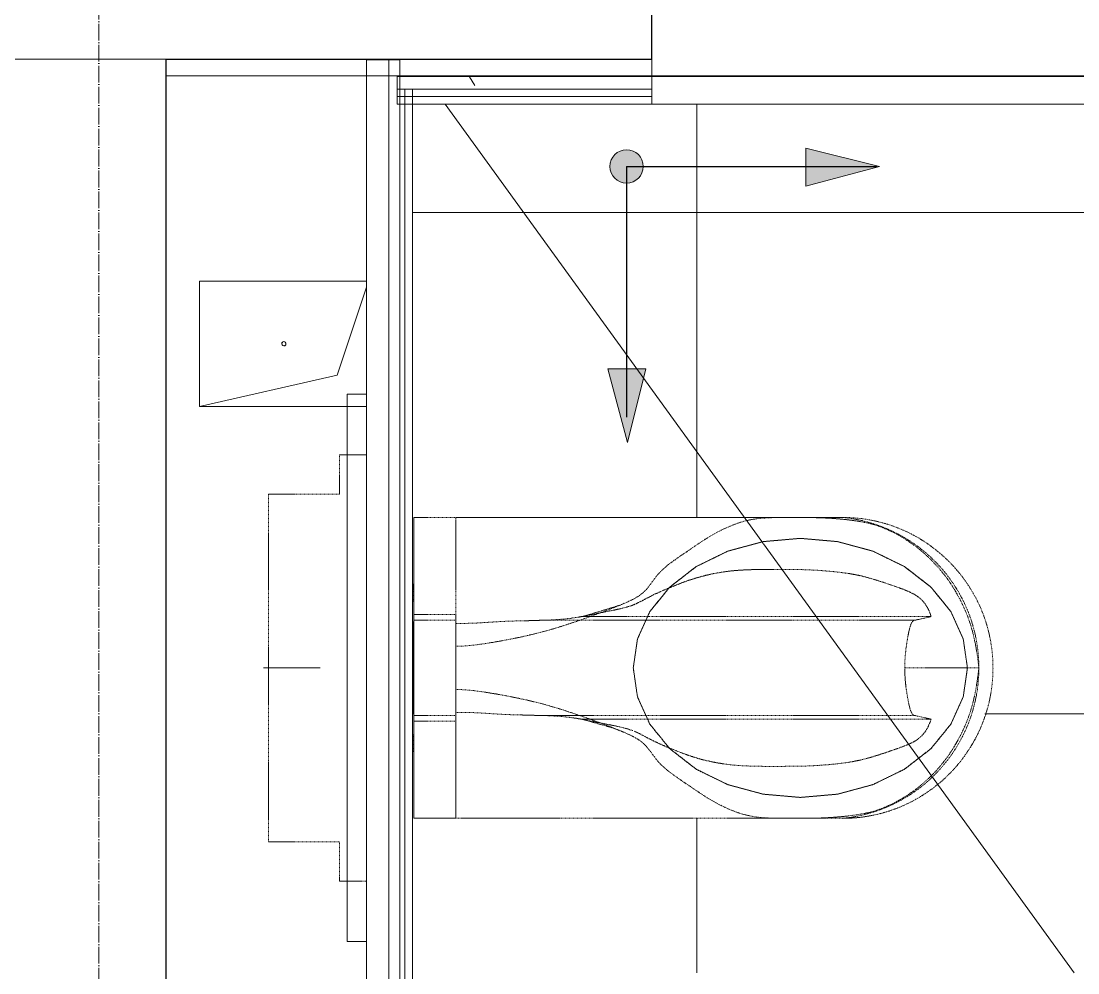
# Model space of a CAD drawing. Header units: millimetres. Extents: x -12447 to 83753, y -46415 to 46712.
# Drawn here: x 7057 to 8322, y 19009 to 20148 of the extents above; entities that cross this region are included whole.
import ezdxf
from ezdxf.xclip import XClip

# ---------------------------------------------------------------- set-up
doc = ezdxf.new("R2010")
doc.units = ezdxf.units.MM
doc.header["$XCLIPFRAME"] = 2
doc.linetypes.add('200_ШТРИХ_ш1п0_6_', pattern=[1.6, 1, -0.6])
doc.linetypes.add('ADSK_Линия сетки', pattern=[25, 20, -2.5, 0, -2.5])
doc.layers.add('1_Сущ. кусты', color=7, linetype='Continuous')
doc.layers.add('Линии', color=7, linetype='Continuous', lineweight=9, true_color=0x00a600)
for name, color, linetype, lineweight in [('Обобщенные модели', 7, 'Continuous', 18), ('Оси', 7, 'Continuous', 9), ('Перекрытие', 7, 'Continuous', 18), ('Перекрытие штриховка', 7, 'Continuous', 18), ('Сантехника', 7, 'Continuous', 18), ('Стены внутренние', 7, 'Continuous', 18), ('Стены несущие', 7, 'Continuous', 30), ('Стены отделка', 7, 'Continuous', 30), ('Стены штриховка', 7, 'Continuous', 9), ('Узлы', 7, 'Continuous', 18)]:
    doc.layers.add(name, color=color, linetype=linetype, lineweight=lineweight)

# ---------------------------------------------------------------- blocks, each defined once
blk = doc.blocks.new('SND_Унитаз_Jika_Olymp_с_инсталяцией - Унитаз_ выпуск прямой_ установка на пол_693х360х360_ PN30_12_ ХВ резьба HP DN15_ К гл_ кон П DN100-V8-План полов 1-го этажа')
at = {"layer": 'Сантехника', "linetype": '200_ШТРИХ_ш1п0_6_'}
for p, q in [((0, -61.7), (0, 6.3)), ((-208, 0), (-208, -85)), ((208, 0), (-208, 0)), ((208, -85), (208, 0)), ((-255, -85), (-255, -117.1)), ((-208, -85), (-255, -85)), ((255, -85), (208, -85)), ((255, -117.1), (255, -85)), ((-327.5, -94), (327.5, -94)), ((-327.5, -117.1), (-327.5, -94)), ((327.5, -94), (327.5, -117.1)), ((-180, -174), (-180, -687.1)), ((180, -174), (-180, -174)), ((-180, -174), (180, -174)), ((-180, -224), (-180, -174)), ((-100, -173), (-100, -174)), ((-80, -173), (-100, -173)), ((-80, -173), (-100, -173)), ((-80, -174), (-80, -173)), ((-55, -173), (-55, -174)), ((55, -173), (-55, -173)), ((-53.1, -173), (-55, -173)), ((55, -173), (53.1, -173)), ((55, -174), (55, -173)), ((80, -173), (80, -174)), ((100, -173), (80, -173)), ((100, -173), (80, -173)), ((100, -174), (100, -173)), ((180, -687.1), (180, -174)), ((180, -174), (180, -224)), ((180, -224), (-180, -224))]:
    blk.add_line(p, q, dxfattribs=at)
at = {"layer": 'Сантехника', "color": 251, "linetype": '200_ШТРИХ_ш1п0_6_', "true_color": 0x666666}
for p, q in [((327.5, -94), (-327.5, -94)), ((-327.5, -117.1), (-327.5, -94)), ((327.5, -117.1), (327.5, -94)), ((53.1, -173), (-53.1, -173)), ((-180, -687.1), (-180, -224)), ((180, -224), (180, -687.1)), ((-61.3, -375.6), (-61.3, -374.1)), ((61.3, -375.6), (61.3, -374.1)), ((-61.3, -455.4), (-61.3, -453.6)), ((-57, -773.7), (-57, -451.7)), ((57, -451.7), (57, -773.7)), ((61.3, -456.3), (61.3, -453.6)), ((-61.3, -792.9), (-61.3, -456.3)), ((61.3, -792.9), (61.3, -457.2)), ((0, -836.5), (0, -761.4))]:
    blk.add_line(p, q, dxfattribs=at)
at = {"layer": 'Сантехника', "color": 253, "linetype": '200_ШТРИХ_ш1п0_6_', "true_color": 0xa3a3a3}
for p, q in [((-180, -224), (-180, -174)), ((-180, -174), (180, -174)), ((-100, -174), (-80, -174)), ((-100, -174), (-80, -174)), ((-61.3, -174), (-63.7, -174)), ((-63.7, -174), (-63.7, -224)), ((-57, -174), (-61.3, -174)), ((-55.1, -174), (-57, -174)), ((-57, -174), (-57, -224)), ((-53.5, -174), (-55.1, -174)), ((-55, -174), (-53.1, -174)), ((-55, -174), (14.2, -174)), ((14.2, -174), (55, -174)), ((53.1, -174), (55, -174)), ((57, -174), (53.5, -174)), ((61.3, -174), (57, -174)), ((57, -174), (57, -224)), ((63.7, -174), (61.3, -174)), ((63.7, -174), (63.7, -224)), ((80, -174), (80.3, -174)), ((80, -174), (100, -174)), ((80.3, -174), (81.3, -174)), ((81.3, -174), (82.9, -174)), ((82.9, -174), (100, -174)), ((180, -174), (180, -224)), ((-63.7, -224), (-61.3, -224)), ((-61.3, -224), (-57, -224)), ((-57, -224), (-53.6, -224)), ((-53.3, -224), (-25.8, -224)), ((25.8, -224), (-25.8, -224)), ((53.3, -224), (25.8, -224)), ((53.6, -224), (57, -224)), ((57, -224), (61.3, -224)), ((61.3, -224), (63.7, -224)), ((57, -330.9), (57, -451.7)), ((-57, -451.7), (-57, -348.1)), ((-61.3, -453.6), (-61.3, -375.6)), ((61.3, -453.6), (61.3, -375.6)), ((-34.5, -441.5), (-67.3, -456.3)), ((0, -436.5), (-34.5, -441.5)), ((0, -836.5), (34.5, -831.5))]:
    blk.add_line(p, q, dxfattribs=at)
at = {"layer": 'Сантехника', "color": 9, "linetype": '200_ШТРИХ_ш1п0_6_', "true_color": 0xc7c7c7}
for p, q in [((-28.5, -174), (-53.5, -174)), ((-53.1, -174), (-14.2, -174)), ((-14.8, -174), (-27.6, -174)), ((0, -174), (-14.2, -174)), ((-14.2, -174), (38.9, -174)), ((14.2, -174), (0, -174)), ((27.6, -174), (14.8, -174)), ((49.4, -174), (28.5, -174)), ((38.9, -174), (53.1, -174)), ((53.5, -174), (49.4, -174)), ((-53.6, -224), (-40.3, -224)), ((-48, -224), (-53.3, -224)), ((-37.8, -224), (-46.9, -224)), ((-40.3, -224), (40.3, -224)), ((-26.5, -224), (-36.8, -224)), ((0, -224), (-25.8, -224)), ((25.8, -224), (0, -224)), ((36.8, -224), (26.5, -224)), ((46.9, -224), (37.8, -224)), ((40.3, -224), (49.4, -224)), ((53.3, -224), (48, -224)), ((49.4, -224), (53.6, -224)), ((-57, -348.1), (-57, -330.9))]:
    blk.add_line(p, q, dxfattribs=at)
at = {"layer": 'Сантехника', "color": 254, "linetype": '200_ШТРИХ_ш1п0_6_', "true_color": 0xdddddd}
blk.add_line((0, -850.2), (0, -836.5), dxfattribs=at)
at = {"layer": 'Сантехника', "linetype": '200_ШТРИХ_ш1п0_6_', "flags": 128}
for points in [[(-61.7, -376.2), (-71.7, -411.6), (-75, -420.3)], [(75, -420.3), (62.3, -378.9), (61.7, -376.2)], [(0, -836.5), (-34.5, -831.5), (-67.3, -816.7), (-96.6, -792.9), (-121.2, -761.2), (-139.7, -723.3), (-151.1, -681), (-155, -636.5), (-151.1, -592), (-139.7, -549.7), (-121.2, -511.8), (-96.6, -480.1), (-67.3, -456.3), (-34.5, -441.5), (0, -436.5)], [(0, -436.5), (34.5, -441.5), (67.3, -456.3), (96.6, -480.1), (121.2, -511.8), (139.7, -549.7), (151.1, -592), (155, -636.5), (151.1, -681), (139.7, -723.3), (121.2, -761.2), (96.6, -792.9), (67.3, -816.7), (34.5, -831.5), (0, -836.5)]]:
    blk.add_lwpolyline(points, dxfattribs=at)
at = {"layer": 'Сантехника', "color": 251, "linetype": '200_ШТРИХ_ш1п0_6_', "true_color": 0x666666, "flags": 128}
for points in [[(0, -436.5), (-34.5, -441.5), (-67.3, -456.3), (-96.6, -480.1), (-121.2, -511.8), (-139.7, -549.7), (-151.1, -592), (-155, -636.5), (-151.1, -681), (-139.7, -723.3), (-121.2, -761.2), (-96.6, -792.9), (-67.3, -816.7), (-34.5, -831.5), (0, -836.5)], [(0, -836.5), (-34.5, -831.5), (-67.3, -816.7), (-96.6, -792.9), (-121.2, -761.2), (-139.7, -723.3), (-151.1, -681), (-155, -636.5), (-151.1, -592), (-139.7, -549.7), (-121.2, -511.8), (-96.6, -480.1), (-67.3, -456.3), (-34.5, -441.5), (0, -436.5)], [(0, -836.5), (34.5, -831.5), (67.3, -816.7), (96.6, -792.9), (121.2, -761.2), (139.7, -723.3), (151.1, -681), (155, -636.5), (151.1, -592), (139.7, -549.7), (121.2, -511.8), (96.6, -480.1), (67.3, -456.3), (34.5, -441.5), (0, -436.5)], [(0, -436.5), (34.5, -441.5), (67.3, -456.3), (96.6, -480.1), (121.2, -511.8), (139.7, -549.7), (151.1, -592), (155, -636.5), (151.1, -681), (139.7, -723.3), (121.2, -761.2), (96.6, -792.9), (67.3, -816.7), (34.5, -831.5), (0, -836.5)], [(-61.3, -792.9), (-59.2, -783.4), (-57, -773.7)], [(57, -773.7), (59.2, -783.4), (61.3, -792.9)]]:
    blk.add_lwpolyline(points, dxfattribs=at)
at = {"layer": 'Сантехника', "color": 253, "linetype": '200_ШТРИХ_ш1п0_6_', "true_color": 0xa3a3a3, "flags": 128}
for points in [[(34.5, -831.5), (67.3, -816.7), (96.6, -792.9), (121.2, -761.2), (139.7, -723.3), (151.1, -681), (155, -636.5), (151.1, -592), (139.7, -549.7), (121.2, -511.8), (96.6, -480.1), (67.3, -456.3), (34.5, -441.5), (0, -436.5)], [(-67.3, -456.3), (-96.6, -480.1), (-121.2, -511.8), (-139.7, -549.7), (-151.1, -592), (-155, -636.5), (-151.1, -681), (-139.7, -723.3), (-121.2, -761.2), (-96.6, -792.9), (-67.3, -816.7), (-34.5, -831.5), (0, -836.5)]]:
    blk.add_lwpolyline(points, dxfattribs=at)
at = {"layer": 'Сантехника', "linetype": '200_ШТРИХ_ш1п0_6_'}
blk.add_arc((0, -687.1), 180, 180, 360, dxfattribs=at)
at = {"layer": 'Сантехника', "color": 251, "linetype": '200_ШТРИХ_ш1п0_6_', "true_color": 0x666666}
blk.add_arc((0, -669.3), 180.9, 185.6382, 354.3618, dxfattribs=at)
at = {"layer": 'Сантехника', "color": 253, "linetype": '200_ШТРИХ_ш1п0_6_', "true_color": 0xa3a3a3}
for points, knots in [([(-164.7, -174), (-165.2, -174), (-170.5, -174), (-177, -174), (-180, -174)], [-0.1007361, -0.1007361, -0.1007361, -0.1007361, -0.0919515, 0, 0, 0, 0]), ([(-145.4, -174), (-148.3, -174), (-154.1, -174), (-158.8, -174), (-161.7, -174)], [-0.2216194, -0.2216194, -0.2216194, -0.2216194, -0.1789595, -0.1208833, -0.1208833, -0.1208833, -0.1208833]), ([(-109.4, -174), (-110.7, -174), (-124.6, -174), (-134.3, -174), (-141.2, -174)], [-0.3425027, -0.3425027, -0.3425027, -0.3425027, -0.3327462, -0.2417666, -0.2417666, -0.2417666, -0.2417666]), ([(136.3, -174), (130.3, -174), (117.6, -174), (99, -174), (91.6, -174)], [-0.2216194, -0.2216194, -0.2216194, -0.2216194, -0.1507871, -0.1007361, -0.1007361, -0.1007361, -0.1007361]), ([(180, -174), (177, -174), (165.4, -174), (154, -174), (143.4, -174), (136.3, -174)], [-0.4835333, -0.4835333, -0.4835333, -0.4835333, -0.3915817, -0.3045737, -0.2216194, -0.2216194, -0.2216194, -0.2216194]), ([(-171.3, -224), (-169.6, -224), (-162.8, -224), (-157.6, -224), (-152.9, -224), (-152.8, -224)], [0.0610774, 0.0610774, 0.0610774, 0.0610774, 0.0919515, 0.1789595, 0.1802088, 0.1802088, 0.1802088, 0.1802088]), ([(-145.4, -224), (-138, -224), (-123.8, -224), (-99, -224), (-91.6, -224)], [0.2216194, 0.2216194, 0.2216194, 0.2216194, 0.3327462, 0.3827972, 0.3827972, 0.3827972, 0.3827972]), ([(63.7, -224), (63.7, -224), (115, -224), (138, -224), (145.4, -224)], [0, 0, 0, 0, 0.1507871, 0.2619139, 0.2619139, 0.2619139, 0.2619139]), ([(152.8, -224), (152.9, -224), (157.6, -224), (162.8, -224), (169.6, -224), (171.3, -224)], [0.3033245, 0.3033245, 0.3033245, 0.3033245, 0.3045737, 0.3915817, 0.4224559, 0.4224559, 0.4224559, 0.4224559]), ([(-64.4, -389.8), (-64.5, -390.3), (-65.2, -393.7), (-66.4, -400), (-68.6, -411), (-70.7, -421.2), (-73.1, -430.1), (-74.5, -434.3), (-75.2, -436.2)], [0.0325818, 0.0325818, 0.0325818, 0.0325818, 0.0357143, 0.0535714, 0.0714286, 0.1071429, 0.125, 0.1410134, 0.1410134, 0.1410134, 0.1410134]), ([(64.3, -389.1), (64.2, -388.5), (63.7, -386.4), (63.3, -384.3), (63, -382.8)], [0.96470665, 0.96470665, 0.96470665, 0.96470665, 0.96875, 0.97881568, 0.97881568, 0.97881568, 0.97881568]), ([(95.6, -479.3), (93.8, -474.9), (91, -468.2), (86.9, -459.6), (83.8, -453.5), (80.5, -447.5), (77.4, -441.4), (74.7, -435.1), (73.4, -430.9), (72.8, -428.8)], [0.7504978, 0.7504978, 0.7504978, 0.7504978, 0.78125, 0.796875, 0.8125, 0.828125, 0.84375, 0.859375, 0.875, 0.875, 0.875, 0.875]), ([(-75.9, -437.9), (-76.7, -439.7), (-78.5, -443.7), (-81.9, -450.1), (-85.7, -457.2), (-89.3, -464.7), (-92.5, -471.9), (-94.6, -476.7), (-95.5, -479)], [0.145721, 0.145721, 0.145721, 0.145721, 0.1607143, 0.1785714, 0.1964286, 0.2142857, 0.2321429, 0.2490928, 0.2490928, 0.2490928, 0.2490928])]:
    blk.add_open_spline(points, degree=3, knots=knots, dxfattribs=at)
for points in [[(-161.7, -174), (-162.7, -174), (-163.7, -174), (-164.7, -174)], [(-141.2, -174), (-142.7, -174), (-144.1, -174), (-145.4, -174)], [(-100.6, -174), (-103.6, -174), (-106.5, -174), (-109.4, -174)], [(-65.2, -174), (-70, -174), (-85.7, -174), (-100.6, -174)], [(-63.7, -174), (-63.7, -174), (-64.2, -174), (-65.2, -174)], [(65.2, -174), (64.2, -174), (63.7, -174), (63.7, -174)], [(91.6, -174), (79.8, -174), (69, -174), (65.2, -174)], [(-180, -224), (-179.3, -224), (-178.6, -224), (-177.7, -224)], [(-176.6, -224), (-176, -224), (-175.4, -224), (-174.7, -224)], [(-174.6, -224), (-173.6, -224), (-172.5, -224), (-171.4, -224)], [(-152.6, -224), (-150.5, -224), (-148.3, -224), (-145.7, -224)], [(-91.6, -224), (-79.8, -224), (-69, -224), (-65.2, -224)], [(-65.2, -224), (-64.2, -224), (-63.7, -224), (-63.7, -224)], [(145.7, -224), (148.3, -224), (150.5, -224), (152.6, -224)], [(171.4, -224), (172.5, -224), (173.6, -224), (174.6, -224)], [(174.7, -224), (175.4, -224), (176, -224), (176.6, -224)], [(177.7, -224), (178.6, -224), (179.3, -224), (180, -224)], [(-61.3, -374.1), (-61.9, -376.9), (-62.4, -379.8), (-63, -382.7)], [(62.9, -382.4), (62.4, -379.5), (61.8, -376.7), (61.3, -374.1)], [(-63.2, -383.7), (-63.6, -385.6), (-64, -387.6), (-64.4, -389.6)], [(66.7, -401.5), (65.9, -397.4), (65.1, -393.3), (64.3, -389.2)], [(72.8, -428.8), (72.2, -426.7), (71.1, -422.5), (69.6, -415.7), (68.2, -408.7), (67.2, -403.9), (66.7, -401.5)]]:
    blk.add_open_spline(points, degree=3, dxfattribs=at)
at = {"layer": 'Сантехника', "color": 251, "linetype": '200_ШТРИХ_ш1п0_6_', "true_color": 0x666666}
for points, knots in [([(-53.3, -224), (-53.2, -227), (-53.2, -231.6), (-53.3, -237.7), (-53.4, -242.2), (-53.6, -246.8), (-53.8, -251.4), (-54.1, -255.9), (-54.3, -259.7), (-54.5, -262.7), (-54.7, -265.7), (-54.9, -269.4), (-55.2, -273.8), (-55.5, -278.3), (-55.7, -282.8), (-55.9, -287.3), (-56, -291.1), (-56.1, -294.1), (-56.2, -296.4), (-56.2, -298.6), (-56.3, -301.6), (-56.4, -305.4), (-56.5, -309.1), (-56.5, -312), (-56.6, -314.2), (-56.7, -316.4), (-56.8, -319.2), (-56.9, -324.1), (-57, -328.2), (-57, -330.9)], [-1, -1, -1, -1, -0.916667, -0.875, -0.833333, -0.791667, -0.75, -0.708333, -0.666667, -0.645833, -0.625, -0.583333, -0.541667, -0.5, -0.458333, -0.416667, -0.375, -0.354167, -0.333333, -0.3125, -0.291667, -0.25, -0.208333, -0.1875, -0.166667, -0.145833, -0.125, -0.083333, 0, 0, 0, 0]), ([(-25.8, -224), (-25.9, -241.7), (-35.3, -298.5), (-43.8, -332.7), (-52.5, -359.1), (-52.7, -359.6)], [0, 0, 0, 0, 0.1396534, 0.3512574, 0.3554649, 0.3554649, 0.3554649, 0.3554649]), ([(52.7, -359.6), (52.5, -359.1), (43.8, -332.7), (35.3, -298.5), (25.9, -241.7), (25.8, -224)], [1.9415219, 1.9415219, 1.9415219, 1.9415219, 1.9457294, 2.1573334, 2.2969868, 2.2969868, 2.2969868, 2.2969868]), ([(57, -330.9), (57, -328.2), (56.9, -324.1), (56.8, -319.2), (56.7, -316.4), (56.6, -314.2), (56.5, -312), (56.5, -309.1), (56.4, -305.4), (56.3, -301.6), (56.2, -298.6), (56.2, -296.4), (56.1, -294.1), (56, -291.1), (55.9, -287.3), (55.7, -282.8), (55.5, -278.3), (55.2, -273.8), (54.9, -269.4), (54.7, -265.7), (54.5, -262.7), (54.4, -260.5), (54.3, -258.2), (54.1, -255.2), (53.8, -251.4), (53.6, -246.8), (53.4, -242.2), (53.3, -237.7), (53.2, -231.6), (53.2, -227), (53.3, -224)], [-1, -1, -1, -1, -0.916667, -0.875, -0.854167, -0.833333, -0.8125, -0.791667, -0.75, -0.708333, -0.6875, -0.666667, -0.645833, -0.625, -0.583333, -0.541667, -0.5, -0.458333, -0.416667, -0.375, -0.354167, -0.333333, -0.3125, -0.291667, -0.25, -0.208333, -0.166667, -0.125, -0.083333, 0, 0, 0, 0]), ([(-57, -330.9), (-57.1, -333.5), (-57.3, -337.1), (-57.5, -341.5), (-57.7, -344.6), (-57.9, -347.4), (-58.1, -349.9), (-58.3, -352.3), (-58.5, -354.1), (-58.6, -355.6), (-58.8, -357), (-59, -358.6), (-59.2, -360.5), (-59.4, -362.2), (-59.7, -364), (-60, -366.1), (-60.5, -369.6), (-61, -372.4), (-61.3, -374.1)], [-1, -1, -1, -1, -0.9, -0.85, -0.8, -0.75, -0.7, -0.65, -0.6, -0.575, -0.55, -0.5, -0.45, -0.4, -0.35, -0.3, -0.2, 0, 0, 0, 0]), ([(61.3, -374.1), (61, -372.4), (60.5, -369.6), (60, -366.1), (59.7, -364), (59.4, -362.2), (59.2, -360.5), (59, -358.6), (58.8, -357), (58.6, -355.6), (58.5, -354.5), (58.4, -353.4), (58.3, -351.9), (58.1, -349.9), (57.9, -347.4), (57.7, -344.6), (57.5, -341.5), (57.3, -337.1), (57.1, -333.5), (57, -330.9)], [-1, -1, -1, -1, -0.8, -0.7, -0.65, -0.6, -0.55, -0.5, -0.45, -0.425, -0.4, -0.375, -0.35, -0.3, -0.25, -0.2, -0.15, -0.1, 0, 0, 0, 0]), ([(-52.9, -360.3), (-59.9, -381.5), (-77.2, -427.9), (-89.3, -451.4), (-117, -467.4), (-138.4, -500.1), (-160.9, -531.7), (-176.2, -566.8), (-180, -593), (-180, -628.9), (-180, -671.5), (-174.6, -716.7), (-166.6, -739.7), (-156.2, -759.4), (-148.3, -770.5), (-146.6, -772.8)], [0.357309, 0.357309, 0.357309, 0.357309, 0.529127, 0.684675, 0.791639, 0.91181, 1.038821, 1.152104, 1.26214, 1.376925, 1.512555, 1.635622, 1.747132, 1.856521, 1.884591, 1.884591, 1.884591, 1.884591]), ([(146.6, -772.8), (148.3, -770.5), (156.2, -759.4), (166.6, -739.7), (174.6, -716.7), (180, -671.5), (180, -628.9), (180, -593), (176.2, -566.8), (160.9, -531.7), (138.4, -500.1), (117, -467.4), (89.3, -451.4), (77.2, -427.9), (59.9, -381.5), (52.9, -360.3)], [0.412396, 0.412396, 0.412396, 0.412396, 0.440465, 0.549855, 0.661365, 0.784431, 0.920061, 1.034847, 1.144883, 1.258166, 1.385176, 1.505348, 1.612311, 1.767859, 1.939678, 1.939678, 1.939678, 1.939678]), ([(-96, -480.2), (-97.9, -484.8), (-100.8, -491.8), (-104.3, -501.6), (-106.8, -509.1), (-109.1, -516.8), (-111.1, -524.7), (-112.8, -532.6), (-114.7, -543), (-116.4, -556.1), (-117.3, -569.9), (-117.6, -580.1), (-117.7, -584.9), (-117.7, -587.2)], [0.2518112, 0.2518112, 0.2518112, 0.2518112, 0.2857143, 0.3035714, 0.3214286, 0.3392857, 0.3571429, 0.375, 0.3928571, 0.4285714, 0.4642857, 0.4821429, 0.4984632, 0.4984632, 0.4984632, 0.4984632]), ([(61.7, -792.9), (64.1, -792.2), (68.8, -790.4), (75, -787.1), (80.3, -783), (84.6, -778.3), (88.2, -772.8), (91.3, -766.6), (93.9, -759.9), (97.2, -750.8), (101.1, -739.7), (105.5, -726.3), (108.7, -714.8), (110.8, -705.9), (112.1, -699.4), (113.2, -693), (114.1, -686.2), (114.9, -679), (115.6, -671.8), (116.2, -664.9), (116.7, -658.4), (117.1, -651.7), (117.4, -644.5), (117.6, -637.2), (117.7, -630), (117.8, -622.9), (117.8, -613.3), (117.8, -603.6), (117.8, -594.4), (117.8, -587.8), (117.6, -581.2), (117.4, -572.1), (116.7, -560.2), (115.5, -548.8), (114, -539.6), (112.8, -532.6), (111.3, -525.6), (109.6, -518.8), (107.7, -512.2), (105.7, -505.6), (103.4, -499.1), (101, -492.6), (98.5, -486.4), (96.8, -482.2), (96, -480.2)], [0.000766, 0.000766, 0.000766, 0.000766, 0.015625, 0.03125, 0.046875, 0.0625, 0.078125, 0.09375, 0.109375, 0.125, 0.15625, 0.1875, 0.21875, 0.234375, 0.25, 0.265625, 0.28125, 0.296875, 0.3125, 0.328125, 0.34375, 0.359375, 0.375, 0.390625, 0.40625, 0.421875, 0.4375, 0.46875, 0.484375, 0.5, 0.515625, 0.53125, 0.5625, 0.59375, 0.609375, 0.625, 0.640625, 0.65625, 0.671875, 0.6875, 0.703125, 0.71875, 0.734375, 0.7483046, 0.7483046, 0.7483046, 0.7483046]), ([(-117.7, -587.8), (-117.8, -590.3), (-117.8, -595.3), (-117.8, -605.7), (-117.8, -619.6), (-117.7, -633.5), (-117.4, -644.5), (-117, -652.7), (-116.5, -660.4), (-116, -667.8), (-115.3, -675.6), (-114.4, -683.5), (-113.4, -691.6), (-112.1, -699.6), (-110.5, -707.3), (-108.6, -714.9), (-106.6, -722.2), (-104.3, -729.7), (-101.8, -737.4), (-99.1, -745.3), (-96.3, -753.4), (-93.4, -761.2), (-90.4, -768.6), (-86.8, -775.2), (-82.4, -780.9), (-76.8, -785.9), (-70, -789.9), (-64.6, -792), (-61.7, -792.9)], [0.5, 0.5, 0.5, 0.5, 0.5178571, 0.5357143, 0.5714286, 0.6071429, 0.625, 0.6428571, 0.6607143, 0.6785714, 0.6964286, 0.7142857, 0.7321429, 0.75, 0.7678571, 0.7857143, 0.8035714, 0.8214286, 0.8392857, 0.8571429, 0.875, 0.8928571, 0.9107143, 0.9285714, 0.9464286, 0.9642857, 0.9821429, 0.9992765, 0.9992765, 0.9992765, 0.9992765]), ([(-57, -773.7), (-57, -772.6), (-56.1, -770.8), (-51.9, -768.6), (-45.1, -766.7), (-37.5, -765.2), (-30.6, -764), (-25, -763.2), (-19, -762.5), (-10.8, -761.7), (-4.3, -761.5), (0, -761.4)], [-1, -1, -1, -1, -0.857143, -0.714286, -0.571429, -0.428571, -0.357143, -0.285714, -0.214286, -0.142857, 0, 0, 0, 0]), ([(0, -761.4), (4.3, -761.5), (10.8, -761.7), (19, -762.5), (25, -763.2), (30.6, -764), (37.5, -765.2), (45.1, -766.7), (51.9, -768.6), (56.1, -770.8), (57, -772.6), (57, -773.7)], [-1, -1, -1, -1, -0.857143, -0.785714, -0.714286, -0.642857, -0.571429, -0.428571, -0.285714, -0.142857, 0, 0, 0, 0]), ([(-145.9, -773.8), (-139.4, -782.4), (-120.9, -803.2), (-96.8, -820.1), (-79.2, -828.9)], [1.8886336, 1.8886336, 1.8886336, 1.8886336, 1.9948194, 2.1438543, 2.1438543, 2.1438543, 2.1438543]), ([(79.2, -828.9), (96.8, -820.1), (120.9, -803.2), (139.4, -782.4), (145.9, -773.8)], [0.1531325, 0.1531325, 0.1531325, 0.1531325, 0.3021674, 0.4083532, 0.4083532, 0.4083532, 0.4083532]), ([(-78.3, -829.4), (-78, -829.5), (-60, -838.4), (-38.3, -846.1), (0, -850.2)], [2.1463883, 2.1463883, 2.1463883, 2.1463883, 2.148663, 2.2969868, 2.2969868, 2.2969868, 2.2969868]), ([(0, -850.2), (38.3, -846.1), (60, -838.4), (78, -829.5), (78.3, -829.4)], [0, 0, 0, 0, 0.1483237, 0.1505985, 0.1505985, 0.1505985, 0.1505985])]:
    blk.add_open_spline(points, degree=3, knots=knots, dxfattribs=at)
blk = doc.blocks.new('GM_Отверстие прямоугольное _в плите_ - Отверстие-1433035-План полов 1-го этажа')
at = {"layer": 'Обобщенные модели'}
for p, q in [((-98.8, 75), (101.2, 75)), ((101.2, 75), (-75.7, 75)), ((-63.7, 37.5), (101.2, 75)), ((101.2, 75), (101.2, -75)), ((101.2, -75), (101.2, 75)), ((-98.8, -67.8), (-63.7, 37.5)), ((101.2, -75), (-98.8, -75)), ((-98.8, -75), (101.2, -75))]:
    blk.add_line(p, q, dxfattribs=at)
at = {"layer": 'Обобщенные модели', "color": 251, "true_color": 0x666666}
blk.add_line((-75.7, 75), (-98.8, 75), dxfattribs=at)
at = {"layer": 'Обобщенные модели'}
for start, end in [(360, 180), (180, 360), (60, 165), (300, 360), (195, 270)]:
    blk.add_arc((0, 0), 2.5, start, end, dxfattribs=at)
blk = doc.blocks.new('5')
at = {"layer": '1_Сущ. кусты', "true_color": 0xdddddd, "transparency": 33554661}
h = blk.add_hatch(color=254, dxfattribs=at)
h.dxf.hatch_style = 1
h.paths.add_polyline_path([(-13797.5, 41236.5), (-13797.5, 41836.5), (-14943, 41836.5), (-14943, 41236.5)])
h.paths.add_polyline_path([(-14943, 41236.5), (-14943, 41836.5), (-16088.6, 41836.5), (-16088.6, 41236.5)])
h.paths.add_polyline_path([(-14345.5, 40636.5), (-14345.5, 41236.5), (-15491.1, 41236.5), (-15491.1, 40636.5)])
h.paths.add_polyline_path([(-15491.1, 40636.5), (-15491.1, 41236.5), (-16636.6, 41236.5), (-16636.6, 40636.5)])
h.paths.add_polyline_path([(-14893.6, 40036.5), (-14893.6, 40636.5), (-16039.1, 40636.5), (-16039.1, 40036.5)])
h.paths.add_polyline_path([(-15441.6, 39436.5), (-15441.6, 40036.5), (-16587.1, 40036.5), (-16587.1, 39436.5)])
h.paths.add_polyline_path([(-13748, 40036.5), (-13748, 40636.5), (-14893.6, 40636.5), (-14893.6, 40036.5)])
h.paths.add_polyline_path([(-13150.5, 39436.5), (-13150.5, 40036.5), (-14296.1, 40036.5), (-14296.1, 39436.5)])
h.paths.add_polyline_path([(-14296.1, 39436.5), (-14296.1, 40036.5), (-15441.6, 40036.5), (-15441.6, 39436.5)])
h.paths.add_polyline_path([(-13698.6, 38836.5), (-13698.6, 39436.5), (-14844.1, 39436.5), (-14844.1, 38836.5)])
h.paths.add_polyline_path([(-14844.1, 38836.5), (-14844.1, 39436.5), (-15989.6, 39436.5), (-15989.6, 38836.5)])
h.paths.add_polyline_path([(-14246.6, 38236.5), (-14246.6, 38836.5), (-15392.1, 38836.5), (-15392.1, 38236.5)])
h.paths.add_polyline_path([(-15392.1, 38236.5), (-15392.1, 38836.5), (-16537.6, 38836.5), (-16537.6, 38236.5)])
h.paths.add_polyline_path([(-14794.6, 37636.5), (-14794.6, 38236.5), (-15940.1, 38236.5), (-15940.1, 37636.5)])
h.paths.add_polyline_path([(-13649.1, 37636.5), (-13649.1, 38236.5), (-14794.6, 38236.5), (-14794.6, 37636.5)])
h.paths.add_polyline_path([(-12652, 41236.5), (-12652, 41836.5), (-13797.5, 41836.5), (-13797.5, 41236.5)])
h.paths.add_polyline_path([(-12054.5, 40636.5), (-12054.5, 41236.5), (-13200, 41236.5), (-13200, 40636.5)])
h.paths.add_polyline_path([(-13200, 40636.5), (-13200, 41236.5), (-14345.5, 41236.5), (-14345.5, 40636.5)])
h.paths.add_polyline_path([(-12602.5, 40036.5), (-12602.5, 40636.5), (-13748, 40636.5), (-13748, 40036.5)])
h.paths.add_polyline_path([(-12005, 39436.5), (-12005, 40036.5), (-13150.5, 40036.5), (-13150.5, 39436.5)])
h.paths.add_polyline_path([(-12553, 38836.5), (-12553, 39436.5), (-13698.6, 39436.5), (-13698.6, 38836.5)])
h.paths.add_polyline_path([(-11955.5, 38236.5), (-11955.5, 38836.5), (-13101.1, 38836.5), (-13101.1, 38236.5)])
h.paths.add_polyline_path([(-13101.1, 38236.5), (-13101.1, 38836.5), (-14246.6, 38836.5), (-14246.6, 38236.5)])
h.paths.add_polyline_path([(-12503.6, 37636.5), (-12503.6, 38236.5), (-13649.1, 38236.5), (-13649.1, 37636.5)])
h.paths.add_polyline_path([(-19525.1, 41236.5), (-19525.1, 41836.5), (-20670.6, 41836.5), (-20670.6, 41236.5)])
h.paths.add_polyline_path([(-20670.6, 41236.5), (-20670.6, 41836.5), (-21816.1, 41836.5), (-21816.1, 41236.5)])
h.paths.add_polyline_path([(-20073.1, 40636.5), (-20073.1, 41236.5), (-21218.6, 41236.5), (-21218.6, 40636.5)])
h.paths.add_polyline_path([(-21218.6, 40636.5), (-21218.6, 41236.5), (-22364.2, 41236.5), (-22364.2, 40636.5)])
h.paths.add_polyline_path([(-20621.1, 40036.5), (-20621.1, 40636.5), (-21766.7, 40636.5), (-21766.7, 40036.5)])
h.paths.add_polyline_path([(-21169.2, 39436.5), (-21169.2, 40036.5), (-22314.7, 40036.5), (-22314.7, 39436.5)])
h.paths.add_polyline_path([(-19475.6, 40036.5), (-19475.6, 40636.5), (-20621.1, 40636.5), (-20621.1, 40036.5)])
h.paths.add_polyline_path([(-18878.1, 39436.5), (-18878.1, 40036.5), (-20023.6, 40036.5), (-20023.6, 39436.5)])
h.paths.add_polyline_path([(-20023.6, 39436.5), (-20023.6, 40036.5), (-21169.2, 40036.5), (-21169.2, 39436.5)])
h.paths.add_polyline_path([(-19426.1, 38836.5), (-19426.1, 39436.5), (-20571.7, 39436.5), (-20571.7, 38836.5)])
h.paths.add_polyline_path([(-20571.7, 38836.5), (-20571.7, 39436.5), (-21717.2, 39436.5), (-21717.2, 38836.5)])
h.paths.add_polyline_path([(-19974.2, 38236.5), (-19974.2, 38836.5), (-21119.7, 38836.5), (-21119.7, 38236.5)])
h.paths.add_polyline_path([(-21119.7, 38236.5), (-21119.7, 38836.5), (-22265.2, 38836.5), (-22265.2, 38236.5)])
h.paths.add_polyline_path([(-20522.2, 37636.5), (-20522.2, 38236.5), (-21667.7, 38236.5), (-21667.7, 37636.5)])
h.paths.add_polyline_path([(-19376.7, 37636.5), (-19376.7, 38236.5), (-20522.2, 38236.5), (-20522.2, 37636.5)])
h.paths.add_polyline_path([(-17234.1, 41236.5), (-17234.1, 41836.5), (-18379.6, 41836.5), (-18379.6, 41236.5)])
h.paths.add_polyline_path([(-18379.6, 41236.5), (-18379.6, 41836.5), (-19525.1, 41836.5), (-19525.1, 41236.5)])
h.paths.add_polyline_path([(-17782.1, 40636.5), (-17782.1, 41236.5), (-18927.6, 41236.5), (-18927.6, 40636.5)])
h.paths.add_polyline_path([(-18927.6, 40636.5), (-18927.6, 41236.5), (-20073.1, 41236.5), (-20073.1, 40636.5)])
h.paths.add_polyline_path([(-18330.1, 40036.5), (-18330.1, 40636.5), (-19475.6, 40636.5), (-19475.6, 40036.5)])
h.paths.add_polyline_path([(-16088.6, 41236.5), (-16088.6, 41836.5), (-17234.1, 41836.5), (-17234.1, 41236.5)])
h.paths.add_polyline_path([(-16636.6, 40636.5), (-16636.6, 41236.5), (-17782.1, 41236.5), (-17782.1, 40636.5)])
h.paths.add_polyline_path([(-16039.1, 40036.5), (-16039.1, 40636.5), (-17184.6, 40636.5), (-17184.6, 40036.5)])
h.paths.add_polyline_path([(-17184.6, 40036.5), (-17184.6, 40636.5), (-18330.1, 40636.5), (-18330.1, 40036.5)])
h.paths.add_polyline_path([(-16587.1, 39436.5), (-16587.1, 40036.5), (-17732.6, 40036.5), (-17732.6, 39436.5)])
h.paths.add_polyline_path([(-17732.6, 39436.5), (-17732.6, 40036.5), (-18878.1, 40036.5), (-18878.1, 39436.5)])
h.paths.add_polyline_path([(-17135.1, 38836.5), (-17135.1, 39436.5), (-18280.6, 39436.5), (-18280.6, 38836.5)])
h.paths.add_polyline_path([(-18280.6, 38836.5), (-18280.6, 39436.5), (-19426.1, 39436.5), (-19426.1, 38836.5)])
h.paths.add_polyline_path([(-17683.1, 38236.5), (-17683.1, 38836.5), (-18828.6, 38836.5), (-18828.6, 38236.5)])
h.paths.add_polyline_path([(-18828.6, 38236.5), (-18828.6, 38836.5), (-19974.2, 38836.5), (-19974.2, 38236.5)])
h.paths.add_polyline_path([(-18231.1, 37636.5), (-18231.1, 38236.5), (-19376.7, 38236.5), (-19376.7, 37636.5)])
h.paths.add_polyline_path([(-15989.6, 38836.5), (-15989.6, 39436.5), (-17135.1, 39436.5), (-17135.1, 38836.5)])
h.paths.add_polyline_path([(-16537.6, 38236.5), (-16537.6, 38836.5), (-17683.1, 38836.5), (-17683.1, 38236.5)])
h.paths.add_polyline_path([(-15940.1, 37636.5), (-15940.1, 38236.5), (-17085.6, 38236.5), (-17085.6, 37636.5)])
h.paths.add_polyline_path([(-17085.6, 37636.5), (-17085.6, 38236.5), (-18231.1, 38236.5), (-18231.1, 37636.5)])
h.paths.add_polyline_path([(-23559.2, 41836.5), (-23559.2, 42436.5), (-24704.7, 42436.5), (-24704.7, 41836.5)])
h.paths.add_polyline_path([(-24704.7, 41836.5), (-24704.7, 42436.5), (-25850.2, 42436.5), (-25850.2, 41836.5)])
h.paths.add_polyline_path([(-24107.2, 41236.5), (-24107.2, 41836.5), (-25252.7, 41836.5), (-25252.7, 41236.5)])
h.paths.add_polyline_path([(-25252.7, 41236.5), (-25252.7, 41836.5), (-26398.2, 41836.5), (-26398.2, 41236.5)])
h.paths.add_polyline_path([(-24655.2, 40636.5), (-24655.2, 41236.5), (-25800.7, 41236.5), (-25800.7, 40636.5)])
h.paths.add_polyline_path([(-25203.2, 40036.5), (-25203.2, 40636.5), (-26348.7, 40636.5), (-26348.7, 40036.5)])
h.paths.add_polyline_path([(-23509.7, 40636.5), (-23509.7, 41236.5), (-24655.2, 41236.5), (-24655.2, 40636.5)])
h.paths.add_polyline_path([(-22912.2, 40036.5), (-22912.2, 40636.5), (-24057.7, 40636.5), (-24057.7, 40036.5)])
h.paths.add_polyline_path([(-24057.7, 40036.5), (-24057.7, 40636.5), (-25203.2, 40636.5), (-25203.2, 40036.5)])
h.paths.add_polyline_path([(-23460.2, 39436.5), (-23460.2, 40036.5), (-24605.7, 40036.5), (-24605.7, 39436.5)])
h.paths.add_polyline_path([(-24605.7, 39436.5), (-24605.7, 40036.5), (-25751.2, 40036.5), (-25751.2, 39436.5)])
h.paths.add_polyline_path([(-24008.2, 38836.5), (-24008.2, 39436.5), (-25153.7, 39436.5), (-25153.7, 38836.5)])
h.paths.add_polyline_path([(-25153.7, 38836.5), (-25153.7, 39436.5), (-26299.3, 39436.5), (-26299.3, 38836.5)])
h.paths.add_polyline_path([(-24556.2, 38236.5), (-24556.2, 38836.5), (-25701.8, 38836.5), (-25701.8, 38236.5)])
h.paths.add_polyline_path([(-23410.7, 38236.5), (-23410.7, 38836.5), (-24556.2, 38836.5), (-24556.2, 38236.5)])
h.paths.add_polyline_path([(-22413.6, 41836.5), (-22413.6, 42436.5), (-23559.2, 42436.5), (-23559.2, 41836.5)])
h.paths.add_polyline_path([(-21816.1, 41236.5), (-21816.1, 41836.5), (-22961.7, 41836.5), (-22961.7, 41236.5)])
h.paths.add_polyline_path([(-22961.7, 41236.5), (-22961.7, 41836.5), (-24107.2, 41836.5), (-24107.2, 41236.5)])
h.paths.add_polyline_path([(-22364.2, 40636.5), (-22364.2, 41236.5), (-23509.7, 41236.5), (-23509.7, 40636.5)])
h.paths.add_polyline_path([(-21766.7, 40036.5), (-21766.7, 40636.5), (-22912.2, 40636.5), (-22912.2, 40036.5)])
h.paths.add_polyline_path([(-22314.7, 39436.5), (-22314.7, 40036.5), (-23460.2, 40036.5), (-23460.2, 39436.5)])
h.paths.add_polyline_path([(-21717.2, 38836.5), (-21717.2, 39436.5), (-22862.7, 39436.5), (-22862.7, 38836.5)])
h.paths.add_polyline_path([(-22862.7, 38836.5), (-22862.7, 39436.5), (-24008.2, 39436.5), (-24008.2, 38836.5)])
h.paths.add_polyline_path([(-22265.2, 38236.5), (-22265.2, 38836.5), (-23410.7, 38836.5), (-23410.7, 38236.5)])
h.paths.add_polyline_path([(-29286.8, 41836.5), (-29286.8, 42436.5), (-30432.3, 42436.5), (-30432.3, 41836.5)])
h.paths.add_polyline_path([(-30432.3, 41836.5), (-30432.3, 42436.5), (-31577.8, 42436.5), (-31577.8, 41836.5)])
h.paths.add_polyline_path([(-29834.8, 41236.5), (-29834.8, 41836.5), (-30980.3, 41836.5), (-30980.3, 41236.5)])
h.paths.add_polyline_path([(-30980.3, 41236.5), (-30980.3, 41836.5), (-32125.8, 41836.5), (-32125.8, 41236.5)])
h.paths.add_polyline_path([(-30382.8, 40636.5), (-30382.8, 41236.5), (-31528.3, 41236.5), (-31528.3, 40636.5)])
h.paths.add_polyline_path([(-30930.8, 40036.5), (-30930.8, 40636.5), (-32076.3, 40636.5), (-32076.3, 40036.5)])
h.paths.add_polyline_path([(-29237.3, 40636.5), (-29237.3, 41236.5), (-30382.8, 41236.5), (-30382.8, 40636.5)])
h.paths.add_polyline_path([(-28639.8, 40036.5), (-28639.8, 40636.5), (-29785.3, 40636.5), (-29785.3, 40036.5)])
h.paths.add_polyline_path([(-29785.3, 40036.5), (-29785.3, 40636.5), (-30930.8, 40636.5), (-30930.8, 40036.5)])
h.paths.add_polyline_path([(-29187.8, 39436.5), (-29187.8, 40036.5), (-30333.3, 40036.5), (-30333.3, 39436.5)])
h.paths.add_polyline_path([(-30333.3, 39436.5), (-30333.3, 40036.5), (-31478.8, 40036.5), (-31478.8, 39436.5)])
h.paths.add_polyline_path([(-29735.8, 38836.5), (-29735.8, 39436.5), (-30881.3, 39436.5), (-30881.3, 38836.5)])
h.paths.add_polyline_path([(-30881.3, 38836.5), (-30881.3, 39436.5), (-32026.9, 39436.5), (-32026.9, 38836.5)])
h.paths.add_polyline_path([(-30283.8, 38236.5), (-30283.8, 38836.5), (-31429.4, 38836.5), (-31429.4, 38236.5)])
h.paths.add_polyline_path([(-29138.3, 38236.5), (-29138.3, 38836.5), (-30283.8, 38836.5), (-30283.8, 38236.5)])
h.paths.add_polyline_path([(-26995.7, 41836.5), (-26995.7, 42436.5), (-28141.2, 42436.5), (-28141.2, 41836.5)])
h.paths.add_polyline_path([(-28141.2, 41836.5), (-28141.2, 42436.5), (-29286.8, 42436.5), (-29286.8, 41836.5)])
h.paths.add_polyline_path([(-27543.7, 41236.5), (-27543.7, 41836.5), (-28689.3, 41836.5), (-28689.3, 41236.5)])
h.paths.add_polyline_path([(-28689.3, 41236.5), (-28689.3, 41836.5), (-29834.8, 41836.5), (-29834.8, 41236.5)])
h.paths.add_polyline_path([(-28091.8, 40636.5), (-28091.8, 41236.5), (-29237.3, 41236.5), (-29237.3, 40636.5)])
h.paths.add_polyline_path([(-25850.2, 41836.5), (-25850.2, 42436.5), (-26995.7, 42436.5), (-26995.7, 41836.5)])
h.paths.add_polyline_path([(-26398.2, 41236.5), (-26398.2, 41836.5), (-27543.7, 41836.5), (-27543.7, 41236.5)])
h.paths.add_polyline_path([(-25800.7, 40636.5), (-25800.7, 41236.5), (-26946.2, 41236.5), (-26946.2, 40636.5)])
h.paths.add_polyline_path([(-26946.2, 40636.5), (-26946.2, 41236.5), (-28091.8, 41236.5), (-28091.8, 40636.5)])
h.paths.add_polyline_path([(-26348.7, 40036.5), (-26348.7, 40636.5), (-27494.3, 40636.5), (-27494.3, 40036.5)])
h.paths.add_polyline_path([(-27494.3, 40036.5), (-27494.3, 40636.5), (-28639.8, 40636.5), (-28639.8, 40036.5)])
h.paths.add_polyline_path([(-26896.8, 39436.5), (-26896.8, 40036.5), (-28042.3, 40036.5), (-28042.3, 39436.5)])
h.paths.add_polyline_path([(-28042.3, 39436.5), (-28042.3, 40036.5), (-29187.8, 40036.5), (-29187.8, 39436.5)])
h.paths.add_polyline_path([(-27444.8, 38836.5), (-27444.8, 39436.5), (-28590.3, 39436.5), (-28590.3, 38836.5)])
h.paths.add_polyline_path([(-28590.3, 38836.5), (-28590.3, 39436.5), (-29735.8, 39436.5), (-29735.8, 38836.5)])
h.paths.add_polyline_path([(-27992.8, 38236.5), (-27992.8, 38836.5), (-29138.3, 38836.5), (-29138.3, 38236.5)])
h.paths.add_polyline_path([(-25751.2, 39436.5), (-25751.2, 40036.5), (-26896.8, 40036.5), (-26896.8, 39436.5)])
h.paths.add_polyline_path([(-26299.3, 38836.5), (-26299.3, 39436.5), (-27444.8, 39436.5), (-27444.8, 38836.5)])
h.paths.add_polyline_path([(-25701.8, 38236.5), (-25701.8, 38836.5), (-26847.3, 38836.5), (-26847.3, 38236.5)])
h.paths.add_polyline_path([(-26847.3, 38236.5), (-26847.3, 38836.5), (-27992.8, 38836.5), (-27992.8, 38236.5)])

msp = doc.modelspace()

# ---------------------------------------------------------------- hatches: boundary and pattern name
at = {"layer": 'Перекрытие штриховка', "lineweight": 9, "true_color": 0x787878}
h = msp.add_hatch(dxfattribs=at)
h.set_pattern_fill('FP_50', color=8, style=0, pattern_type=2)
h.set_pattern_definition([(270, (10264.93, 15118.8), (599.99, 4e-14), []), (0, (10264.93, 15118.8), (0, 600), [])])
h.paths.add_polyline_path([(7525, 17025.239), (9025, 17882.525), (9025, 18032.525), (8930, 18163.625), (8930, 17830.239), (8918, 17830.239), (8918, 18015.239), (7550, 18015.239), (7550, 18027.239), (8918, 18027.239), (8918, 18180.185), (8325.912, 18997.266), (7548, 18997.266), (7548, 19009.266), (8317.217, 19009.266), (8152.968, 19235.929), (8129.96, 19218.274), (8085.754, 19200.188), (8033.888, 19194.159), (7526.884, 19194.159), (7526.884, 19554.159), (7922.367, 19554.159), (7564.033, 20048.659), (7525, 20048.659), (7525, 18693.025), (8006.193, 18693.025), (8055.208, 18685.886), (8096.193, 18668.91), (8133.472, 18640.304), (8162.078, 18603.025), (8180.457, 18556.599), (8186.193, 18513.025), (8180.06, 18466.437), (8162.078, 18423.025), (8133.472, 18385.746), (8096.193, 18357.14), (8051.986, 18339.054), (8000.121, 18333.025), (7525, 18333.025), (7525, 17721.659), (8023.077, 17721.659), (8069.664, 17715.526), (8113.077, 17697.544), (8150.356, 17668.938), (8178.961, 17631.659), (8197.34, 17585.232), (8203.077, 17541.659), (8196.944, 17495.071), (8178.961, 17451.659), (8150.356, 17414.38), (8113.077, 17385.774), (8069.664, 17367.792), (8017.004, 17361.659), (7525, 17361.659), (7525, 17131.064)])
h.paths.add_polyline_path([(7540.12, 20081.659), (7539.493, 20082.525), (7525, 20081.659)])
h = msp.add_hatch(dxfattribs=at)
h.set_pattern_fill('FP_52', color=8, style=0, pattern_type=2)
h.set_pattern_definition([(270, (10265, 14518.85), (600, 4e-14), []), (0, (10265, 14518.85), (0, 599.993), [])])
h.paths.add_polyline_path([(9175, 18032.525), (9953.846, 19459.261), (9945.094, 19468.37), (9921.457, 19507.939), (9907.329, 19551.812), (9903.435, 19597.739), (9907.329, 19643.666), (9921.457, 19687.54), (9945.094, 19727.109), (9977.029, 19760.345), (10015.623, 19785.542), (10058.898, 19801.41), (10108.239, 19808.543), (10143.643, 19806.941), (10252, 20005.436), (10252, 20048.659), (7564.033, 20048.659), (7922.367, 19554.159), (8039.96, 19554.159), (8086.548, 19548.026), (8129.96, 19530.044), (8167.24, 19501.438), (8195.845, 19464.159), (8214.224, 19417.732), (8219.961, 19374.159), (8213.827, 19327.571), (8195.845, 19284.159), (8167.24, 19246.88), (8152.968, 19235.929), (8317.217, 19009.266), (8928, 19009.266), (8928, 18997.266), (8325.912, 18997.266), (8918, 18180.185), (8918, 18212.239), (8930, 18212.239), (8930, 18163.625), (9025, 18032.525)])
h.paths.add_polyline_path([(8930, 18812.239), (8918, 18812.239), (8918, 18997.239), (8930, 18997.239)])
h.paths.add_polyline_path([(9025, 18997.266), (8934, 18997.266), (8934, 19009.266), (9534, 19009.266), (9534, 18997.266), (9175, 18997.266)])
at = {"layer": 'Стены внутренние', "lineweight": 9}
h = msp.add_hatch(dxfattribs=at)
h.set_pattern_fill('FP_6', color=256, style=0, pattern_type=2)
h.set_pattern_definition([(0, (0, 0), (406.4, 101.6), [33.528, -271.272, 33.528, -271.272, -1625.6]), (0, (0, 0), (406.4, 101.6), [-609.6, 33.528, -576.072, 33.528, -271.272, -711.2]), (0, (0, 0), (406.4, 101.6), [-1524, 33.528, -169.672, 33.528, -474.472]), (120, (152.4, 50.8), (-291.1882, 301.15272), [33.528, -271.272, 33.528, -271.272, -1625.6]), (120, (152.4, 50.8), (-291.1882, 301.15272), [-609.6, 33.528, -576.072, 33.528, -271.272, -711.2]), (120, (152.4, 50.8), (-291.1882, 301.15272), [-1524, 33.528, -169.672, 33.528, -474.472]), (240, (203.2, 254), (-115.2118, -402.75272), [33.528, -271.272, 33.528, -271.272, -1625.6]), (240, (203.2, 254), (-115.2118, -402.75272), [-609.6, 33.528, -576.072, 33.528, -271.272, -711.2]), (240, (203.2, 254), (-115.2118, -402.75272), [-1524, 33.528, -169.672, 33.528, -474.472])])
h.paths.add_polyline_path([(10285, 20066.659), (10285, 20081.659), (9441.649, 20081.659), (9442.649, 20066.659), (10270, 20066.659)])
h.paths.add_polyline_path([(7510, 20066.659), (7811.649, 20066.659), (7811.649, 20081.659), (7510, 20081.505)])
at = {"layer": 'Узлы', "true_color": 0xff0000}
for points in [[(7781.377, 19954.159), (7786.553, 19954.84), (7791.377, 19956.838), (7795.519, 19960.017), (7798.698, 19964.159), (7800.696, 19968.982), (7801.377, 19974.159), (7800.696, 19979.335), (7798.698, 19984.159), (7795.519, 19988.301), (7791.377, 19991.479), (7786.553, 19993.477), (7781.377, 19994.159), (7776.201, 19993.477), (7771.377, 19991.479), (7767.235, 19988.301), (7764.057, 19984.159), (7762.059, 19979.335), (7761.377, 19974.159), (7762.059, 19968.982), (7764.057, 19964.159), (7767.235, 19960.017), (7771.377, 19956.838), (7776.201, 19954.84)], [(7996.028, 19950.534), (8084.199, 19974.159), (7996.028, 19996.142)], [(7782.616, 19643.944), (7804.6, 19732.114), (7758.991, 19732.114), (7778.114, 19660.746)]]:
    msp.add_hatch(color=1, dxfattribs=at).paths.add_polyline_path(points)

# ---------------------------------------------------------------- linework, layer by layer
at = {"layer": 'Линии', "color": 1, "lineweight": 18, "true_color": 0xff0000}
for p, q in [((8084.199, 19974.159), (7996.028, 19996.142)), ((7996.028, 19996.142), (7996.028, 19950.534)), ((7996.028, 19950.534), (8084.199, 19974.159)), ((7758.991, 19732.114), (7782.616, 19643.944)), ((7804.6, 19732.114), (7758.991, 19732.114)), ((7782.616, 19643.944), (7804.6, 19732.114))]:
    msp.add_line(p, q, dxfattribs=at)
at = {"layer": 'Линии', "color": 1, "lineweight": 30, "true_color": 0xff0000}
for q in [(8081.377, 19974.159), (7781.377, 19674.159)]:
    msp.add_line((7781.377, 19974.159), q, dxfattribs=at)
at = {"layer": 'Линии', "color": 1, "lineweight": 18, "true_color": 0xff0000}
for start, end in [(0, 180), (180, 0)]:
    msp.add_arc((7781.377, 19974.159), 20, start, end, dxfattribs=at)
at = {"layer": 'Оси', "linetype": 'ADSK_Линия сетки'}
msp.add_line((7149.565, -6380.761), (7149.565, 21357.013), dxfattribs=at)
at = {"layer": 'Перекрытие'}
msp.add_line((7943.215, 19525.388), (7564.033, 20048.659), dxfattribs=at)
at = {"layer": 'Перекрытие', "color": 251, "true_color": 0x666666}
for p, q in [((7944.879, 19523.091), (7943.558, 19524.914)), ((8317.217, 19009.266), (7945.276, 19522.544))]:
    msp.add_line(p, q, dxfattribs=at)
at = {"layer": 'Стены внутренние'}
for p, q in [((9441.649, 20082.525), (7811.649, 20082.525)), ((7811.649, 20081.659), (9441.649, 20081.659)), ((9441.649, 20048.659), (7811.649, 20048.659))]:
    msp.add_line(p, q, dxfattribs=at)
at = {"layer": 'Стены несущие'}
for p, q in [((7811.649, 20102.525), (7811.649, 20432.525)), ((7230, 20102.525), (7811.649, 20102.525)), ((7230, 20102.525), (7230, 12663.783))]:
    msp.add_line(p, q, dxfattribs=at)
at = {"layer": 'Стены отделка', "lineweight": 9}
for p, q in [((7470, 20101.659), (7470, 16970.224)), ((7470, 20101.659), (7510, 20101.659)), ((7510, 17010.224), (7510, 20101.659)), ((7811.649, 20102.525), (7811.649, 20082.525)), ((7230, 20082.525), (7811.649, 20082.525)), ((7506.884, 20081.659), (7811.649, 20081.659)), ((7506.884, 20081.659), (7506.884, 20048.659)), ((7811.649, 20081.659), (7811.649, 20048.659)), ((7525, 17025.239), (7525, 20066.659)), ((7506.884, 20048.659), (7811.649, 20048.659))]:
    msp.add_line(p, q, dxfattribs=at)
at = {"layer": 'Стены штриховка'}
for p, q in [((6850, 20102.525), (7230, 20102.525)), ((7497, 16997.224), (7497, 20101.659)), ((7506.884, 20066.659), (7811.649, 20066.659)), ((7516, 17025.239), (7516, 20066.659)), ((7506.884, 20057.659), (7811.649, 20057.659))]:
    msp.add_line(p, q, dxfattribs=at)

# ---------------------------------------------------------------- block references
at = {"color": 8, "true_color": 0x787878}
ref = msp.add_blockref('5', (22546.052, -21561.344), dxfattribs=at)
XClip(ref).set_block_clipping_path([(-19952.6494024275, 50053.6662929149), (-19952.6494024275, 47361.0429668664), (-19946.675306314, 47361.0429668664), (-19946.675306314, 45023.1001397173), (-19952.6494024275, 45023.1001397173), (-19952.6494024275, 42247.6859462128), (-20121.7607908131, 42247.6859462128), (-20121.7607908131, 42237.6859462128), (-19952.6494024275, 42237.6859462128), (-19952.6494024275, 42224.6859462128), (-20121.7607908131, 42224.6859462128), (-20121.7607908131, 41627.6859462109), (-20133.7607908131, 41627.6859462109), (-20133.7607908131, 40298.6859462119), (-19840.026985295, 40298.6859462119), (-19839.8338465338, 40275.6859462119), (-20156.7607908131, 40275.6859462118), (-20156.7607908131, 41682.6859462128), (-20166.7607908131, 41682.6859462128), (-20166.7607908131, 40265.6859462119), (-19839.7498731594, 40265.6859462118), (-19790.1337103579, 34357.1270570506), (-19813.1345212693, 34357.1270570506), (-19861.901495297, 40164.559990591), (-19871.9011427393, 40164.4760201771), (-19823.3364099381, 34381.1270570506), (-20282.0028014027, 34381.1270570506), (-20282.0028014027, 34371.1270570506), (-19823.1348738394, 34357.1270570507), (-20282.0028014027, 34357.1270570506), (-20282.0028014027, 34325.1270570506), (-20272.0028014027, 34325.1270570506), (-20272.0028014027, 34085.1270570506), (-21972.0028014027, 34085.1270570507), (-21972.0028014027, 34345.1270570506), (-21982.0028014027, 34345.1270570506), (-21982.0028014027, 34357.1270570506), (-22387.649620758, 34357.1270570507), (-22389.0049242789, 35542.7497703813), (-22421.0049033716, 35542.7131907141), (-22421.1025165621, 35628.1054397679), (-22416.5995496034, 35625.5125092697), (-22139.6491621973, 36106.4735086405), (-22147.4485297547, 36110.9645960038), (-22152.4386268251, 36102.2986320512), (-22197.5016393787, 36128.2471368171), (-22202.4917364491, 36119.5811728645), (-22210.2911040065, 36124.0722602278), (-22421.2506730109, 35757.7130502426), (-22422.4831351116, 36847.6889603179), (-22050.383384997, 36204.8913373515), (-22042.5943054711, 36209.4002441079), (-22047.6042018671, 36218.0547769145), (-22002.6006312727, 36244.1062381741), (-22007.6105276688, 36252.7607709807), (-21999.8214481429, 36257.2696777371), (-22418.1477972143, 36979.9231670891), (-22422.4831351116, 36977.4135465015), (-22422.7424375658, 37062.7121976134), (-22390.7424584732, 37062.7487772806), (-22395.9607082152, 41627.6859462119), (-22388.8661195343, 41627.6859462119), (-22383.6478790629, 37062.7568872032), (-22373.6478855965, 37062.7683183493), (-22378.8661130008, 41627.6859462119), (-22134.1294610488, 41627.6859462119), (-22134.1294610488, 41637.6859462119), (-22395.9721393687, 41637.6859462119), (-22395.9869998682, 41650.6859462119), (-22134.1294610488, 41650.6859462119), (-22134.1294610488, 42224.6859462128), (-22238.7289994366, 42224.6859462128), (-22238.7959058401, 42237.6859462128), (-22134.1294610488, 42237.6859462128), (-22134.1294610488, 42247.6859462128), (-22238.8473723044, 42247.6859462128), (-22260.0223818029, 46362.0174417207), (-22270.0222496997, 46361.9660408426), (-22248.7291318755, 42224.6859462128), (-22261.7293040462, 42224.6859462128), (-22283.0220779656, 46361.8992197011), (-22315.0216552354, 46361.7347368911), (-22315.5364500022, 46447.1255236874), (-22311.0231551088, 46444.5506121927), (-22035.9973738534, 46926.6147361895), (-22043.8146299182, 46931.0746137234), (-22048.7700494003, 46922.3887736514), (-22093.9364177748, 46948.1569549582), (-22098.8918372569, 46939.4711148862), (-22106.7090933217, 46943.93099242), (-22316.2026449364, 46576.7315066805), (-22321.8053406513, 47666.7171074114), (-21947.1256842864, 47025.3885727095), (-21939.3546890119, 47029.9285762826), (-21944.3991374265, 47038.5630154765), (-21899.5000536182, 47064.7941472321), (-21904.5445020327, 47073.428586426), (-21896.7735067582, 47077.9685899991), (-22317.9849493719, 47798.9442626894), (-22322.4715355855, 47796.3230904044), (-22322.9104595308, 47881.7142671886), (-22290.8448769332, 47881.8790892762), (-22302.1334607898, 50075.2654064952), (-22289.1326735026, 50075.1458885609), (-22277.8450486674, 47881.9459104178), (-22267.8451807705, 47881.9973112959), (-22279.1320678971, 50075.0539516884)])
at = {"layer": 'Обобщенные модели', "rotation": 180}
msp.add_blockref('GM_Отверстие прямоугольное _в плите_ - Отверстие-1433035-План полов 1-го этажа', (7371.194, 19762), dxfattribs=at)
at = {"layer": 'Сантехника', "linetype": '200_ШТРИХ_ш1п0_6_', "rotation": 90.00000000000037}
msp.add_blockref('SND_Унитаз_Jika_Olymp_с_инсталяцией - Унитаз_ выпуск прямой_ установка на пол_693х360х360_ PN30_12_ ХВ резьба HP DN15_ К гл_ кон П DN100-V8-План полов 1-го этажа', (7352.884, 19374.159), dxfattribs=at)

doc.saveas('drawing.dxf')
